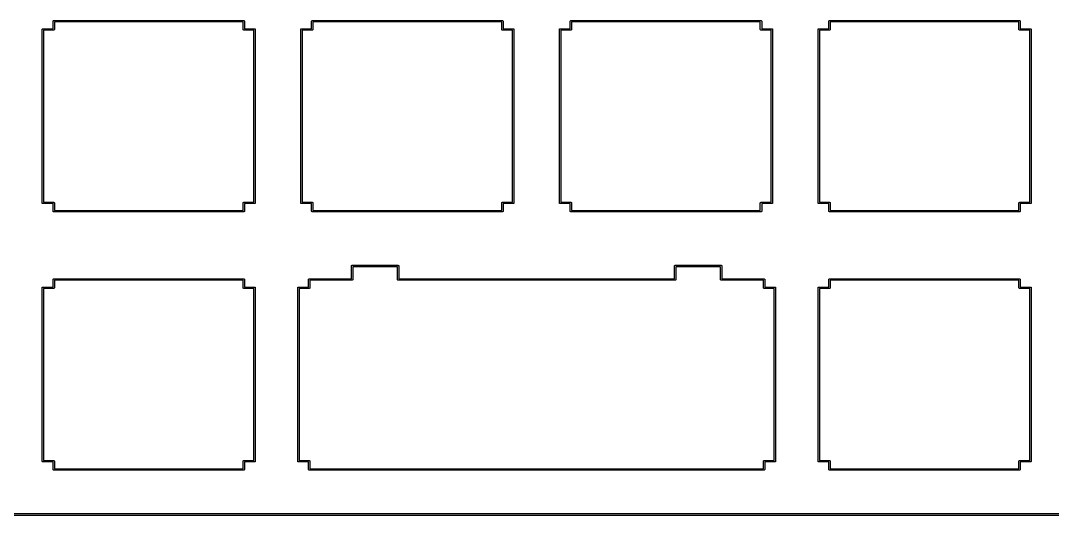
# Model space of a CAD drawing. Extents: x 1.1 to 12.4, y -4.9 to -1.1.
# Drawn here: x 4.129 to 7.121, y -4.909 to -3.472 of the extents above; entities that cross this region are included whole.
import ezdxf

# ---------------------------------------------------------------- set-up
doc = ezdxf.new("R2010")
doc.units = 0
doc.header["$MEASUREMENT"] = 0
doc.layers.add('BLACK', color=7, linetype='CONTINUOUS')

msp = doc.modelspace()

# ---------------------------------------------------------------- linework, layer by layer
at = {"layer": 'BLACK', "linetype": 'CONTINUOUS'}
for p, q in [((4.19094, -3.49803), (4.19097, -3.49765)), ((4.19094, -3.49813), (4.19094, -3.49803)), ((4.19094, -4.00187), (4.19094, -3.49813)), ((4.19097, -3.49765), (4.19109, -3.49727)), ((4.19109, -3.49727), (4.19127, -3.49693)), ((4.19127, -3.49693), (4.19151, -3.49663)), ((4.19151, -3.49663), (4.19181, -3.49639)), ((4.19181, -3.49639), (4.19216, -3.4962)), ((4.19216, -3.4962), (4.19253, -3.49609)), ((4.19253, -3.49609), (4.19282, -3.49606)), ((4.19282, -3.49606), (4.19291, -3.49605)), ((4.19291, -3.49605), (4.19301, -3.49606)), ((4.19301, -3.49606), (4.22244, -3.49606)), ((4.22431, -3.5), (4.19488, -3.5)), ((4.19488, -3.5), (4.19488, -4)), ((4.22243, -3.47441), (4.22247, -3.47402)), ((4.22244, -3.47451), (4.22243, -3.47441)), ((4.22244, -3.49606), (4.22244, -3.47451)), ((4.22247, -3.47402), (4.22258, -3.47365)), ((4.22258, -3.47365), (4.22276, -3.47331)), ((4.22276, -3.47331), (4.22301, -3.47301)), ((4.22301, -3.47301), (4.22331, -3.47276)), ((4.22331, -3.47276), (4.22365, -3.47258)), ((4.22365, -3.47258), (4.22402, -3.47247)), ((4.22402, -3.47247), (4.22431, -3.47244)), ((4.22431, -3.47244), (4.22441, -3.47243)), ((4.22441, -3.50001), (4.22431, -3.5)), ((4.22441, -3.47243), (4.22451, -3.47244)), ((4.2248, -3.49997), (4.22441, -3.50001)), ((4.22451, -3.47244), (4.77549, -3.47244)), ((4.22517, -3.49986), (4.2248, -3.49997)), ((4.22551, -3.49968), (4.22517, -3.49986)), ((4.22581, -3.49943), (4.22551, -3.49968)), ((4.22605, -3.49913), (4.22581, -3.49943)), ((4.22624, -3.49879), (4.22605, -3.49913)), ((4.22635, -3.49842), (4.22624, -3.49879)), ((4.22638, -3.49813), (4.22635, -3.49842)), ((4.22638, -3.47638), (4.22638, -3.49794)), ((4.77362, -3.47638), (4.22638, -3.47638)), ((4.22638, -3.49794), (4.22639, -3.49803)), ((4.22639, -3.49803), (4.22638, -3.49813)), ((4.22638, -3.49813), (4.22638, -3.49813)), ((4.77361, -3.49803), (4.77362, -3.49794)), ((4.77365, -3.49842), (4.77361, -3.49803)), ((4.77362, -3.49794), (4.77362, -3.47638)), ((4.77376, -3.49879), (4.77365, -3.49842)), ((4.77395, -3.49913), (4.77376, -3.49879)), ((4.77419, -3.49943), (4.77395, -3.49913)), ((4.77449, -3.49968), (4.77419, -3.49943)), ((4.77483, -3.49986), (4.77449, -3.49968)), ((4.7752, -3.49997), (4.77483, -3.49986)), ((4.77559, -3.50001), (4.7752, -3.49997)), ((4.77549, -3.47244), (4.77559, -3.47243)), ((4.77559, -3.47243), (4.77569, -3.47244)), ((4.77569, -3.5), (4.77559, -3.50001)), ((4.77569, -3.47244), (4.77598, -3.47247)), ((4.80512, -3.5), (4.77569, -3.5)), ((4.77598, -3.47247), (4.77635, -3.47258)), ((4.77635, -3.47258), (4.77669, -3.47276)), ((4.77669, -3.47276), (4.77699, -3.47301)), ((4.77699, -3.47301), (4.77724, -3.47331)), ((4.77724, -3.47331), (4.77742, -3.47365)), ((4.77742, -3.47365), (4.77753, -3.47402)), ((4.77753, -3.47402), (4.77757, -3.47441)), ((4.77757, -3.47441), (4.77756, -3.47451)), ((4.77756, -3.47451), (4.77756, -3.49606)), ((4.77756, -3.49606), (4.80699, -3.49606)), ((4.80512, -4), (4.80512, -3.5)), ((4.80699, -3.49606), (4.80709, -3.49605)), ((4.80709, -3.49605), (4.80718, -3.49606)), ((4.80718, -3.49606), (4.80747, -3.49609)), ((4.80747, -3.49609), (4.80784, -3.4962)), ((4.80784, -3.4962), (4.80819, -3.49639)), ((4.80819, -3.49639), (4.80849, -3.49663)), ((4.80849, -3.49663), (4.80873, -3.49693)), ((4.80873, -3.49693), (4.80891, -3.49727)), ((4.80891, -3.49727), (4.80903, -3.49765)), ((4.80903, -3.49765), (4.80906, -3.49803)), ((4.80906, -3.49803), (4.80906, -3.49813)), ((4.80906, -3.49813), (4.80906, -4.00187)), ((4.94094, -3.49803), (4.94097, -3.49765)), ((4.94094, -3.49813), (4.94094, -3.49803)), ((4.94094, -4.00187), (4.94094, -3.49813)), ((4.94097, -3.49765), (4.94109, -3.49727)), ((4.94109, -3.49727), (4.94127, -3.49693)), ((4.94127, -3.49693), (4.94151, -3.49663)), ((4.94151, -3.49663), (4.94181, -3.49639)), ((4.94181, -3.49639), (4.94216, -3.4962)), ((4.94216, -3.4962), (4.94253, -3.49609)), ((4.94253, -3.49609), (4.94282, -3.49606)), ((4.94282, -3.49606), (4.94291, -3.49605)), ((4.94291, -3.49605), (4.94301, -3.49606)), ((4.94301, -3.49606), (4.97244, -3.49606)), ((4.97431, -3.5), (4.94488, -3.5)), ((4.94488, -3.5), (4.94488, -4)), ((4.97243, -3.47441), (4.97247, -3.47402)), ((4.97244, -3.47451), (4.97243, -3.47441)), ((4.97244, -3.49606), (4.97244, -3.47451)), ((4.97247, -3.47402), (4.97258, -3.47365)), ((4.97258, -3.47365), (4.97276, -3.47331)), ((4.97276, -3.47331), (4.97301, -3.47301)), ((4.97301, -3.47301), (4.97331, -3.47276)), ((4.97331, -3.47276), (4.97365, -3.47258)), ((4.97365, -3.47258), (4.97402, -3.47247)), ((4.97402, -3.47247), (4.97431, -3.47244)), ((4.97431, -3.47244), (4.97441, -3.47243)), ((4.97441, -3.50001), (4.97431, -3.5)), ((4.97441, -3.47243), (4.97451, -3.47244)), ((4.9748, -3.49997), (4.97441, -3.50001)), ((4.97451, -3.47244), (5.52549, -3.47244)), ((4.97517, -3.49986), (4.9748, -3.49997)), ((4.97551, -3.49968), (4.97517, -3.49986)), ((4.97581, -3.49943), (4.97551, -3.49968)), ((4.97605, -3.49913), (4.97581, -3.49943)), ((4.97624, -3.49879), (4.97605, -3.49913)), ((4.97635, -3.49842), (4.97624, -3.49879)), ((4.97638, -3.49813), (4.97635, -3.49842)), ((4.97638, -3.47638), (4.97638, -3.49794)), ((5.52362, -3.47638), (4.97638, -3.47638)), ((4.97638, -3.49794), (4.97639, -3.49803)), ((4.97639, -3.49803), (4.97638, -3.49813)), ((4.97638, -3.49813), (4.97638, -3.49813)), ((5.52361, -3.49803), (5.52362, -3.49794)), ((5.52365, -3.49842), (5.52361, -3.49803)), ((5.52362, -3.49794), (5.52362, -3.47638)), ((5.52376, -3.49879), (5.52365, -3.49842)), ((5.52395, -3.49913), (5.52376, -3.49879)), ((5.52419, -3.49943), (5.52395, -3.49913)), ((5.52449, -3.49968), (5.52419, -3.49943)), ((5.52483, -3.49986), (5.52449, -3.49968)), ((5.5252, -3.49997), (5.52483, -3.49986)), ((5.52559, -3.50001), (5.5252, -3.49997)), ((5.52549, -3.47244), (5.52559, -3.47243)), ((5.52559, -3.47243), (5.52569, -3.47244)), ((5.52569, -3.5), (5.52559, -3.50001)), ((5.52569, -3.47244), (5.52598, -3.47247)), ((5.55512, -3.5), (5.52569, -3.5)), ((5.52598, -3.47247), (5.52635, -3.47258)), ((5.52635, -3.47258), (5.52669, -3.47276)), ((5.52669, -3.47276), (5.52699, -3.47301)), ((5.52699, -3.47301), (5.52724, -3.47331)), ((5.52724, -3.47331), (5.52742, -3.47365)), ((5.52742, -3.47365), (5.52753, -3.47402)), ((5.52753, -3.47402), (5.52757, -3.47441)), ((5.52757, -3.47441), (5.52756, -3.47451)), ((5.52756, -3.47451), (5.52756, -3.49606)), ((5.52756, -3.49606), (5.55699, -3.49606)), ((5.55512, -4), (5.55512, -3.5)), ((5.55699, -3.49606), (5.55709, -3.49605)), ((5.55709, -3.49605), (5.55718, -3.49606)), ((5.55718, -3.49606), (5.55747, -3.49609)), ((5.55747, -3.49609), (5.55784, -3.4962)), ((5.55784, -3.4962), (5.55819, -3.49639)), ((5.55819, -3.49639), (5.55849, -3.49663)), ((5.55849, -3.49663), (5.55873, -3.49693)), ((5.55873, -3.49693), (5.55891, -3.49727)), ((5.55891, -3.49727), (5.55903, -3.49765)), ((5.55903, -3.49765), (5.55906, -3.49803)), ((5.55906, -3.49803), (5.55906, -3.49813)), ((5.55906, -3.49813), (5.55906, -4.00187)), ((5.69094, -3.49803), (5.69097, -3.49765)), ((5.69094, -3.49813), (5.69094, -3.49803)), ((5.69094, -4.00187), (5.69094, -3.49813)), ((5.69097, -3.49765), (5.69109, -3.49727)), ((5.69109, -3.49727), (5.69127, -3.49693)), ((5.69127, -3.49693), (5.69151, -3.49663)), ((5.69151, -3.49663), (5.69181, -3.49639)), ((5.69181, -3.49639), (5.69216, -3.4962)), ((5.69216, -3.4962), (5.69253, -3.49609)), ((5.69253, -3.49609), (5.69282, -3.49606)), ((5.69282, -3.49606), (5.69291, -3.49605)), ((5.69291, -3.49605), (5.69301, -3.49606)), ((5.69301, -3.49606), (5.72244, -3.49606)), ((5.72431, -3.5), (5.69488, -3.5)), ((5.69488, -3.5), (5.69488, -4)), ((5.72243, -3.47441), (5.72247, -3.47402)), ((5.72244, -3.47451), (5.72243, -3.47441)), ((5.72244, -3.49606), (5.72244, -3.47451)), ((5.72247, -3.47402), (5.72258, -3.47365)), ((5.72258, -3.47365), (5.72276, -3.47331)), ((5.72276, -3.47331), (5.72301, -3.47301)), ((5.72301, -3.47301), (5.72331, -3.47276)), ((5.72331, -3.47276), (5.72365, -3.47258)), ((5.72365, -3.47258), (5.72402, -3.47247)), ((5.72402, -3.47247), (5.72431, -3.47244)), ((5.72431, -3.47244), (5.72441, -3.47243)), ((5.72441, -3.50001), (5.72431, -3.5)), ((5.72441, -3.47243), (5.72451, -3.47244)), ((5.7248, -3.49997), (5.72441, -3.50001)), ((5.72451, -3.47244), (6.27549, -3.47244)), ((5.72517, -3.49986), (5.7248, -3.49997)), ((5.72551, -3.49968), (5.72517, -3.49986)), ((5.72581, -3.49943), (5.72551, -3.49968)), ((5.72605, -3.49913), (5.72581, -3.49943)), ((5.72624, -3.49879), (5.72605, -3.49913)), ((5.72635, -3.49842), (5.72624, -3.49879)), ((5.72638, -3.49813), (5.72635, -3.49842)), ((5.72638, -3.47638), (5.72638, -3.49794)), ((6.27362, -3.47638), (5.72638, -3.47638)), ((5.72638, -3.49794), (5.72639, -3.49803)), ((5.72639, -3.49803), (5.72638, -3.49813)), ((5.72638, -3.49813), (5.72638, -3.49813)), ((6.27361, -3.49803), (6.27362, -3.49794)), ((6.27365, -3.49842), (6.27361, -3.49803)), ((6.27362, -3.49794), (6.27362, -3.47638)), ((6.27376, -3.49879), (6.27365, -3.49842)), ((6.27395, -3.49913), (6.27376, -3.49879)), ((6.27419, -3.49943), (6.27395, -3.49913)), ((6.27449, -3.49968), (6.27419, -3.49943)), ((6.27483, -3.49986), (6.27449, -3.49968)), ((6.2752, -3.49997), (6.27483, -3.49986)), ((6.27559, -3.50001), (6.2752, -3.49997)), ((6.27549, -3.47244), (6.27559, -3.47243)), ((6.27559, -3.47243), (6.27569, -3.47244)), ((6.27569, -3.5), (6.27559, -3.50001)), ((6.27569, -3.47244), (6.27598, -3.47247)), ((6.30512, -3.5), (6.27569, -3.5)), ((6.27598, -3.47247), (6.27635, -3.47258)), ((6.27635, -3.47258), (6.27669, -3.47276)), ((6.27669, -3.47276), (6.27699, -3.47301)), ((6.27699, -3.47301), (6.27724, -3.47331)), ((6.27724, -3.47331), (6.27742, -3.47365)), ((6.27742, -3.47365), (6.27753, -3.47402)), ((6.27753, -3.47402), (6.27757, -3.47441)), ((6.27757, -3.47441), (6.27756, -3.47451)), ((6.27756, -3.47451), (6.27756, -3.49606)), ((6.27756, -3.49606), (6.30699, -3.49606)), ((6.30512, -4), (6.30512, -3.5)), ((6.30699, -3.49606), (6.30709, -3.49605)), ((6.30709, -3.49605), (6.30718, -3.49606)), ((6.30718, -3.49606), (6.30747, -3.49609)), ((6.30747, -3.49609), (6.30784, -3.4962)), ((6.30784, -3.4962), (6.30819, -3.49639)), ((6.30819, -3.49639), (6.30849, -3.49663)), ((6.30849, -3.49663), (6.30873, -3.49693)), ((6.30873, -3.49693), (6.30891, -3.49727)), ((6.30891, -3.49727), (6.30903, -3.49765)), ((6.30903, -3.49765), (6.30906, -3.49803)), ((6.30906, -3.49803), (6.30906, -3.49813)), ((6.30906, -3.49813), (6.30906, -4.00187)), ((6.44094, -3.49803), (6.44097, -3.49765)), ((6.44094, -3.49813), (6.44094, -3.49803)), ((6.44094, -4.00187), (6.44094, -3.49813)), ((6.44097, -3.49765), (6.44109, -3.49727)), ((6.44109, -3.49727), (6.44127, -3.49693)), ((6.44127, -3.49693), (6.44151, -3.49663)), ((6.44151, -3.49663), (6.44181, -3.49639)), ((6.44181, -3.49639), (6.44216, -3.4962)), ((6.44216, -3.4962), (6.44253, -3.49609)), ((6.44253, -3.49609), (6.44282, -3.49606)), ((6.44282, -3.49606), (6.44291, -3.49605)), ((6.44291, -3.49605), (6.44301, -3.49606)), ((6.44301, -3.49606), (6.47244, -3.49606)), ((6.47431, -3.5), (6.44488, -3.5)), ((6.44488, -3.5), (6.44488, -4)), ((6.47243, -3.47441), (6.47247, -3.47402)), ((6.47244, -3.47451), (6.47243, -3.47441)), ((6.47244, -3.49606), (6.47244, -3.47451)), ((6.47247, -3.47402), (6.47258, -3.47365)), ((6.47258, -3.47365), (6.47276, -3.47331)), ((6.47276, -3.47331), (6.47301, -3.47301)), ((6.47301, -3.47301), (6.47331, -3.47276)), ((6.47331, -3.47276), (6.47365, -3.47258)), ((6.47365, -3.47258), (6.47402, -3.47247)), ((6.47402, -3.47247), (6.47431, -3.47244)), ((6.47431, -3.47244), (6.47441, -3.47243)), ((6.47441, -3.50001), (6.47431, -3.5)), ((6.47441, -3.47243), (6.47451, -3.47244)), ((6.4748, -3.49997), (6.47441, -3.50001)), ((6.47451, -3.47244), (7.02549, -3.47244)), ((6.47517, -3.49986), (6.4748, -3.49997)), ((6.47551, -3.49968), (6.47517, -3.49986)), ((6.47581, -3.49943), (6.47551, -3.49968)), ((6.47605, -3.49913), (6.47581, -3.49943)), ((6.47624, -3.49879), (6.47605, -3.49913)), ((6.47635, -3.49842), (6.47624, -3.49879)), ((6.47638, -3.49813), (6.47635, -3.49842)), ((6.47638, -3.47638), (6.47638, -3.49794)), ((7.02362, -3.47638), (6.47638, -3.47638)), ((6.47638, -3.49794), (6.47639, -3.49803)), ((6.47639, -3.49803), (6.47638, -3.49813)), ((6.47638, -3.49813), (6.47638, -3.49813)), ((7.02361, -3.49803), (7.02362, -3.49794)), ((7.02365, -3.49842), (7.02361, -3.49803)), ((7.02362, -3.49794), (7.02362, -3.47638)), ((7.02376, -3.49879), (7.02365, -3.49842)), ((7.02395, -3.49913), (7.02376, -3.49879)), ((7.02419, -3.49943), (7.02395, -3.49913)), ((7.02449, -3.49968), (7.02419, -3.49943)), ((7.02483, -3.49986), (7.02449, -3.49968)), ((7.0252, -3.49997), (7.02483, -3.49986)), ((7.02559, -3.50001), (7.0252, -3.49997)), ((7.02549, -3.47244), (7.02559, -3.47243)), ((7.02559, -3.47243), (7.02569, -3.47244)), ((7.02569, -3.5), (7.02559, -3.50001)), ((7.02569, -3.47244), (7.02598, -3.47247)), ((7.05512, -3.5), (7.02569, -3.5)), ((7.02598, -3.47247), (7.02635, -3.47258)), ((7.02635, -3.47258), (7.02669, -3.47276)), ((7.02669, -3.47276), (7.02699, -3.47301)), ((7.02699, -3.47301), (7.02724, -3.47331)), ((7.02724, -3.47331), (7.02742, -3.47365)), ((7.02742, -3.47365), (7.02753, -3.47402)), ((7.02753, -3.47402), (7.02757, -3.47441)), ((7.02757, -3.47441), (7.02756, -3.47451)), ((7.02756, -3.47451), (7.02756, -3.49606)), ((7.02756, -3.49606), (7.05699, -3.49606)), ((7.05512, -4), (7.05512, -3.5)), ((7.05699, -3.49606), (7.05709, -3.49605)), ((7.05709, -3.49605), (7.05718, -3.49606)), ((7.05718, -3.49606), (7.05747, -3.49609)), ((7.05747, -3.49609), (7.05784, -3.4962)), ((7.05784, -3.4962), (7.05819, -3.49639)), ((7.05819, -3.49639), (7.05849, -3.49663)), ((7.05849, -3.49663), (7.05873, -3.49693)), ((7.05873, -3.49693), (7.05891, -3.49727)), ((7.05891, -3.49727), (7.05903, -3.49765)), ((7.05903, -3.49765), (7.05906, -3.49803)), ((7.05906, -3.49803), (7.05906, -3.49813)), ((7.05906, -3.49813), (7.05906, -4.00187)), ((4.19094, -4.00197), (4.19094, -4.00187)), ((4.19097, -4.00235), (4.19094, -4.00197)), ((4.19109, -4.00273), (4.19097, -4.00235)), ((4.19127, -4.00307), (4.19109, -4.00273)), ((4.19151, -4.00337), (4.19127, -4.00307)), ((4.19181, -4.00361), (4.19151, -4.00337)), ((4.19216, -4.0038), (4.19181, -4.00361)), ((4.19253, -4.00391), (4.19216, -4.0038)), ((4.19282, -4.00394), (4.19253, -4.00391)), ((4.19291, -4.00395), (4.19282, -4.00394)), ((4.19301, -4.00394), (4.19291, -4.00395)), ((4.22244, -4.00394), (4.19301, -4.00394)), ((4.19488, -4), (4.22431, -4)), ((4.22244, -4.02549), (4.22244, -4.00394)), ((4.22431, -4), (4.22441, -3.99999)), ((4.22441, -3.99999), (4.22451, -4)), ((4.22451, -4), (4.2248, -4.00003)), ((4.2248, -4.00003), (4.22517, -4.00014)), ((4.22517, -4.00014), (4.22551, -4.00032)), ((4.22551, -4.00032), (4.22581, -4.00057)), ((4.22581, -4.00057), (4.22605, -4.00087)), ((4.22605, -4.00087), (4.22624, -4.00121)), ((4.22624, -4.00121), (4.22635, -4.00158)), ((4.22635, -4.00158), (4.22639, -4.00197)), ((4.22639, -4.00197), (4.22638, -4.00206)), ((4.22638, -4.00206), (4.22638, -4.02362)), ((4.77361, -4.00197), (4.77365, -4.00158)), ((4.77362, -4.00207), (4.77361, -4.00197)), ((4.77362, -4.02362), (4.77362, -4.00207)), ((4.77365, -4.00158), (4.77376, -4.00121)), ((4.77376, -4.00121), (4.77395, -4.00087)), ((4.77395, -4.00087), (4.77419, -4.00057)), ((4.77419, -4.00057), (4.77449, -4.00032)), ((4.77449, -4.00032), (4.77483, -4.00014)), ((4.77483, -4.00014), (4.7752, -4.00003)), ((4.7752, -4.00003), (4.77549, -4)), ((4.77549, -4), (4.77559, -3.99999)), ((4.77559, -3.99999), (4.77569, -4)), ((4.77569, -4), (4.80512, -4)), ((4.80699, -4.00394), (4.77756, -4.00394)), ((4.77756, -4.00394), (4.77756, -4.02549)), ((4.80709, -4.00395), (4.80699, -4.00394)), ((4.80718, -4.00394), (4.80709, -4.00395)), ((4.80747, -4.00391), (4.80718, -4.00394)), ((4.80784, -4.0038), (4.80747, -4.00391)), ((4.80819, -4.00361), (4.80784, -4.0038)), ((4.80849, -4.00337), (4.80819, -4.00361)), ((4.80873, -4.00307), (4.80849, -4.00337)), ((4.80891, -4.00273), (4.80873, -4.00307)), ((4.80903, -4.00235), (4.80891, -4.00273)), ((4.80906, -4.00197), (4.80903, -4.00235)), ((4.80906, -4.00187), (4.80906, -4.00197)), ((4.94094, -4.00197), (4.94094, -4.00187)), ((4.94097, -4.00235), (4.94094, -4.00197)), ((4.94109, -4.00273), (4.94097, -4.00235)), ((4.94127, -4.00307), (4.94109, -4.00273)), ((4.94151, -4.00337), (4.94127, -4.00307)), ((4.94181, -4.00361), (4.94151, -4.00337)), ((4.94216, -4.0038), (4.94181, -4.00361)), ((4.94253, -4.00391), (4.94216, -4.0038)), ((4.94282, -4.00394), (4.94253, -4.00391)), ((4.94291, -4.00395), (4.94282, -4.00394)), ((4.94301, -4.00394), (4.94291, -4.00395)), ((4.97244, -4.00394), (4.94301, -4.00394)), ((4.94488, -4), (4.97431, -4)), ((4.97244, -4.02549), (4.97244, -4.00394)), ((4.97431, -4), (4.97441, -3.99999)), ((4.97441, -3.99999), (4.97451, -4)), ((4.97451, -4), (4.9748, -4.00003)), ((4.9748, -4.00003), (4.97517, -4.00014)), ((4.97517, -4.00014), (4.97551, -4.00032)), ((4.97551, -4.00032), (4.97581, -4.00057)), ((4.97581, -4.00057), (4.97605, -4.00087)), ((4.97605, -4.00087), (4.97624, -4.00121)), ((4.97624, -4.00121), (4.97635, -4.00158)), ((4.97635, -4.00158), (4.97639, -4.00197)), ((4.97639, -4.00197), (4.97638, -4.00206)), ((4.97638, -4.00206), (4.97638, -4.02362)), ((5.52361, -4.00197), (5.52365, -4.00158)), ((5.52362, -4.00207), (5.52361, -4.00197)), ((5.52362, -4.02362), (5.52362, -4.00207)), ((5.52365, -4.00158), (5.52376, -4.00121)), ((5.52376, -4.00121), (5.52395, -4.00087)), ((5.52395, -4.00087), (5.52419, -4.00057)), ((5.52419, -4.00057), (5.52449, -4.00032)), ((5.52449, -4.00032), (5.52483, -4.00014)), ((5.52483, -4.00014), (5.5252, -4.00003)), ((5.5252, -4.00003), (5.52549, -4)), ((5.52549, -4), (5.52559, -3.99999)), ((5.52559, -3.99999), (5.52569, -4)), ((5.52569, -4), (5.55512, -4)), ((5.55699, -4.00394), (5.52756, -4.00394)), ((5.52756, -4.00394), (5.52756, -4.02549)), ((5.55709, -4.00395), (5.55699, -4.00394)), ((5.55718, -4.00394), (5.55709, -4.00395)), ((5.55747, -4.00391), (5.55718, -4.00394)), ((5.55784, -4.0038), (5.55747, -4.00391)), ((5.55819, -4.00361), (5.55784, -4.0038)), ((5.55849, -4.00337), (5.55819, -4.00361)), ((5.55873, -4.00307), (5.55849, -4.00337)), ((5.55891, -4.00273), (5.55873, -4.00307)), ((5.55903, -4.00235), (5.55891, -4.00273)), ((5.55906, -4.00197), (5.55903, -4.00235)), ((5.55906, -4.00187), (5.55906, -4.00197)), ((5.69094, -4.00197), (5.69094, -4.00187)), ((5.69097, -4.00235), (5.69094, -4.00197)), ((5.69109, -4.00273), (5.69097, -4.00235)), ((5.69127, -4.00307), (5.69109, -4.00273)), ((5.69151, -4.00337), (5.69127, -4.00307)), ((5.69181, -4.00361), (5.69151, -4.00337)), ((5.69216, -4.0038), (5.69181, -4.00361)), ((5.69253, -4.00391), (5.69216, -4.0038)), ((5.69282, -4.00394), (5.69253, -4.00391)), ((5.69291, -4.00395), (5.69282, -4.00394)), ((5.69301, -4.00394), (5.69291, -4.00395)), ((5.72244, -4.00394), (5.69301, -4.00394)), ((5.69488, -4), (5.72431, -4)), ((5.72244, -4.02549), (5.72244, -4.00394)), ((5.72431, -4), (5.72441, -3.99999)), ((5.72441, -3.99999), (5.72451, -4)), ((5.72451, -4), (5.7248, -4.00003)), ((5.7248, -4.00003), (5.72517, -4.00014)), ((5.72517, -4.00014), (5.72551, -4.00032)), ((5.72551, -4.00032), (5.72581, -4.00057)), ((5.72581, -4.00057), (5.72605, -4.00087)), ((5.72605, -4.00087), (5.72624, -4.00121)), ((5.72624, -4.00121), (5.72635, -4.00158)), ((5.72635, -4.00158), (5.72639, -4.00197)), ((5.72639, -4.00197), (5.72638, -4.00206)), ((5.72638, -4.00206), (5.72638, -4.02362)), ((6.27361, -4.00197), (6.27365, -4.00158)), ((6.27362, -4.00207), (6.27361, -4.00197)), ((6.27362, -4.02362), (6.27362, -4.00207)), ((6.27365, -4.00158), (6.27376, -4.00121)), ((6.27376, -4.00121), (6.27395, -4.00087)), ((6.27395, -4.00087), (6.27419, -4.00057)), ((6.27419, -4.00057), (6.27449, -4.00032)), ((6.27449, -4.00032), (6.27483, -4.00014)), ((6.27483, -4.00014), (6.2752, -4.00003)), ((6.2752, -4.00003), (6.27549, -4)), ((6.27549, -4), (6.27559, -3.99999)), ((6.27559, -3.99999), (6.27569, -4)), ((6.27569, -4), (6.30512, -4)), ((6.30699, -4.00394), (6.27756, -4.00394)), ((6.27756, -4.00394), (6.27756, -4.02549)), ((6.30709, -4.00395), (6.30699, -4.00394)), ((6.30718, -4.00394), (6.30709, -4.00395)), ((6.30747, -4.00391), (6.30718, -4.00394)), ((6.30784, -4.0038), (6.30747, -4.00391)), ((6.30819, -4.00361), (6.30784, -4.0038)), ((6.30849, -4.00337), (6.30819, -4.00361)), ((6.30873, -4.00307), (6.30849, -4.00337)), ((6.30891, -4.00273), (6.30873, -4.00307)), ((6.30903, -4.00235), (6.30891, -4.00273)), ((6.30906, -4.00197), (6.30903, -4.00235)), ((6.30906, -4.00187), (6.30906, -4.00197)), ((6.44094, -4.00197), (6.44094, -4.00187)), ((6.44097, -4.00235), (6.44094, -4.00197)), ((6.44109, -4.00273), (6.44097, -4.00235)), ((6.44127, -4.00307), (6.44109, -4.00273)), ((6.44151, -4.00337), (6.44127, -4.00307)), ((6.44181, -4.00361), (6.44151, -4.00337)), ((6.44216, -4.0038), (6.44181, -4.00361)), ((6.44253, -4.00391), (6.44216, -4.0038)), ((6.44282, -4.00394), (6.44253, -4.00391)), ((6.44291, -4.00395), (6.44282, -4.00394)), ((6.44301, -4.00394), (6.44291, -4.00395)), ((6.47244, -4.00394), (6.44301, -4.00394)), ((6.44488, -4), (6.47431, -4)), ((6.47244, -4.02549), (6.47244, -4.00394)), ((6.47431, -4), (6.47441, -3.99999)), ((6.47441, -3.99999), (6.47451, -4)), ((6.47451, -4), (6.4748, -4.00003)), ((6.4748, -4.00003), (6.47517, -4.00014)), ((6.47517, -4.00014), (6.47551, -4.00032)), ((6.47551, -4.00032), (6.47581, -4.00057)), ((6.47581, -4.00057), (6.47605, -4.00087)), ((6.47605, -4.00087), (6.47624, -4.00121)), ((6.47624, -4.00121), (6.47635, -4.00158)), ((6.47635, -4.00158), (6.47639, -4.00197)), ((6.47639, -4.00197), (6.47638, -4.00206)), ((6.47638, -4.00206), (6.47638, -4.02362)), ((7.02361, -4.00197), (7.02365, -4.00158)), ((7.02362, -4.00207), (7.02361, -4.00197)), ((7.02362, -4.02362), (7.02362, -4.00207)), ((7.02365, -4.00158), (7.02376, -4.00121)), ((7.02376, -4.00121), (7.02395, -4.00087)), ((7.02395, -4.00087), (7.02419, -4.00057)), ((7.02419, -4.00057), (7.02449, -4.00032)), ((7.02449, -4.00032), (7.02483, -4.00014)), ((7.02483, -4.00014), (7.0252, -4.00003)), ((7.0252, -4.00003), (7.02549, -4)), ((7.02549, -4), (7.02559, -3.99999)), ((7.02559, -3.99999), (7.02569, -4)), ((7.02569, -4), (7.05512, -4)), ((7.05699, -4.00394), (7.02756, -4.00394)), ((7.02756, -4.00394), (7.02756, -4.02549)), ((7.05709, -4.00395), (7.05699, -4.00394)), ((7.05718, -4.00394), (7.05709, -4.00395)), ((7.05747, -4.00391), (7.05718, -4.00394)), ((7.05784, -4.0038), (7.05747, -4.00391)), ((7.05819, -4.00361), (7.05784, -4.0038)), ((7.05849, -4.00337), (7.05819, -4.00361)), ((7.05873, -4.00307), (7.05849, -4.00337)), ((7.05891, -4.00273), (7.05873, -4.00307)), ((7.05903, -4.00235), (7.05891, -4.00273)), ((7.05906, -4.00197), (7.05903, -4.00235)), ((7.05906, -4.00187), (7.05906, -4.00197)), ((4.22243, -4.02559), (4.22244, -4.02549)), ((4.22247, -4.02598), (4.22243, -4.02559)), ((4.22258, -4.02635), (4.22247, -4.02598)), ((4.22276, -4.02669), (4.22258, -4.02635)), ((4.22301, -4.02699), (4.22276, -4.02669)), ((4.22331, -4.02724), (4.22301, -4.02699)), ((4.22365, -4.02742), (4.22331, -4.02724)), ((4.22402, -4.02753), (4.22365, -4.02742)), ((4.22431, -4.02756), (4.22402, -4.02753)), ((4.22441, -4.02757), (4.22431, -4.02756)), ((4.22451, -4.02756), (4.22441, -4.02757)), ((4.77549, -4.02756), (4.22451, -4.02756)), ((4.22638, -4.02362), (4.77362, -4.02362)), ((4.77559, -4.02757), (4.77549, -4.02756)), ((4.77569, -4.02756), (4.77559, -4.02757)), ((4.77598, -4.02753), (4.77569, -4.02756)), ((4.77635, -4.02742), (4.77598, -4.02753)), ((4.77669, -4.02724), (4.77635, -4.02742)), ((4.77699, -4.02699), (4.77669, -4.02724)), ((4.77724, -4.02669), (4.77699, -4.02699)), ((4.77742, -4.02635), (4.77724, -4.02669)), ((4.77753, -4.02598), (4.77742, -4.02635)), ((4.77757, -4.02559), (4.77753, -4.02598)), ((4.77756, -4.02549), (4.77757, -4.02559)), ((4.97243, -4.02559), (4.97244, -4.02549)), ((4.97247, -4.02598), (4.97243, -4.02559)), ((4.97258, -4.02635), (4.97247, -4.02598)), ((4.97276, -4.02669), (4.97258, -4.02635)), ((4.97301, -4.02699), (4.97276, -4.02669)), ((4.97331, -4.02724), (4.97301, -4.02699)), ((4.97365, -4.02742), (4.97331, -4.02724)), ((4.97402, -4.02753), (4.97365, -4.02742)), ((4.97431, -4.02756), (4.97402, -4.02753)), ((4.97441, -4.02757), (4.97431, -4.02756)), ((4.97451, -4.02756), (4.97441, -4.02757)), ((5.52549, -4.02756), (4.97451, -4.02756)), ((4.97638, -4.02362), (5.52362, -4.02362)), ((5.52559, -4.02757), (5.52549, -4.02756)), ((5.52569, -4.02756), (5.52559, -4.02757)), ((5.52598, -4.02753), (5.52569, -4.02756)), ((5.52635, -4.02742), (5.52598, -4.02753)), ((5.52669, -4.02724), (5.52635, -4.02742)), ((5.52699, -4.02699), (5.52669, -4.02724)), ((5.52724, -4.02669), (5.52699, -4.02699)), ((5.52742, -4.02635), (5.52724, -4.02669)), ((5.52753, -4.02598), (5.52742, -4.02635)), ((5.52757, -4.02559), (5.52753, -4.02598)), ((5.52756, -4.02549), (5.52757, -4.02559)), ((5.72243, -4.02559), (5.72244, -4.02549)), ((5.72247, -4.02598), (5.72243, -4.02559)), ((5.72258, -4.02635), (5.72247, -4.02598)), ((5.72276, -4.02669), (5.72258, -4.02635)), ((5.72301, -4.02699), (5.72276, -4.02669)), ((5.72331, -4.02724), (5.72301, -4.02699)), ((5.72365, -4.02742), (5.72331, -4.02724)), ((5.72402, -4.02753), (5.72365, -4.02742)), ((5.72431, -4.02756), (5.72402, -4.02753)), ((5.72441, -4.02757), (5.72431, -4.02756)), ((5.72451, -4.02756), (5.72441, -4.02757)), ((6.27549, -4.02756), (5.72451, -4.02756)), ((5.72638, -4.02362), (6.27362, -4.02362)), ((6.27559, -4.02757), (6.27549, -4.02756)), ((6.27569, -4.02756), (6.27559, -4.02757)), ((6.27598, -4.02753), (6.27569, -4.02756)), ((6.27635, -4.02742), (6.27598, -4.02753)), ((6.27669, -4.02724), (6.27635, -4.02742)), ((6.27699, -4.02699), (6.27669, -4.02724)), ((6.27724, -4.02669), (6.27699, -4.02699)), ((6.27742, -4.02635), (6.27724, -4.02669)), ((6.27753, -4.02598), (6.27742, -4.02635)), ((6.27757, -4.02559), (6.27753, -4.02598)), ((6.27756, -4.02549), (6.27757, -4.02559)), ((6.47243, -4.02559), (6.47244, -4.02549)), ((6.47247, -4.02598), (6.47243, -4.02559)), ((6.47258, -4.02635), (6.47247, -4.02598)), ((6.47276, -4.02669), (6.47258, -4.02635)), ((6.47301, -4.02699), (6.47276, -4.02669)), ((6.47331, -4.02724), (6.47301, -4.02699)), ((6.47365, -4.02742), (6.47331, -4.02724)), ((6.47402, -4.02753), (6.47365, -4.02742)), ((6.47431, -4.02756), (6.47402, -4.02753)), ((6.47441, -4.02757), (6.47431, -4.02756)), ((6.47451, -4.02756), (6.47441, -4.02757)), ((7.02549, -4.02756), (6.47451, -4.02756)), ((6.47638, -4.02362), (7.02362, -4.02362)), ((7.02559, -4.02757), (7.02549, -4.02756)), ((7.02569, -4.02756), (7.02559, -4.02757)), ((7.02598, -4.02753), (7.02569, -4.02756)), ((7.02635, -4.02742), (7.02598, -4.02753)), ((7.02669, -4.02724), (7.02635, -4.02742)), ((7.02699, -4.02699), (7.02669, -4.02724)), ((7.02724, -4.02669), (7.02699, -4.02699)), ((7.02742, -4.02635), (7.02724, -4.02669)), ((7.02753, -4.02598), (7.02742, -4.02635)), ((7.02757, -4.02559), (7.02753, -4.02598)), ((7.02756, -4.02549), (7.02757, -4.02559)), ((5.08761, -4.18504), (5.08765, -4.18465)), ((5.08762, -4.18514), (5.08761, -4.18504)), ((5.08762, -4.22244), (5.08762, -4.18514)), ((5.08765, -4.18465), (5.08776, -4.18428)), ((5.08776, -4.18428), (5.08794, -4.18394)), ((5.08794, -4.18394), (5.08819, -4.18364)), ((5.08819, -4.18364), (5.08849, -4.18339)), ((5.08849, -4.18339), (5.08883, -4.18321)), ((5.08883, -4.18321), (5.0892, -4.1831)), ((5.0892, -4.1831), (5.08949, -4.18307)), ((5.08949, -4.18307), (5.08959, -4.18306)), ((5.08959, -4.18306), (5.08968, -4.18307)), ((5.08968, -4.18307), (5.22335, -4.18307)), ((5.22148, -4.18701), (5.09156, -4.18701)), ((5.09156, -4.18701), (5.09156, -4.22431)), ((5.22148, -4.22431), (5.22148, -4.18701)), ((5.22335, -4.18307), (5.22345, -4.18306)), ((5.22345, -4.18306), (5.22354, -4.18307)), ((5.22354, -4.18307), (5.22383, -4.1831)), ((5.22383, -4.1831), (5.2242, -4.18321)), ((5.2242, -4.18321), (5.22454, -4.18339)), ((5.22454, -4.18339), (5.22484, -4.18364)), ((5.22484, -4.18364), (5.22509, -4.18394)), ((5.22509, -4.18394), (5.22527, -4.18428)), ((5.22527, -4.18428), (5.22539, -4.18465)), ((5.22539, -4.18465), (5.22542, -4.18504)), ((5.22542, -4.18504), (5.22541, -4.18514)), ((5.22541, -4.18514), (5.22541, -4.22244)), ((6.02458, -4.18504), (6.02461, -4.18465)), ((6.02459, -4.18514), (6.02458, -4.18504)), ((6.02459, -4.22244), (6.02459, -4.18514)), ((6.02461, -4.18465), (6.02473, -4.18428)), ((6.02473, -4.18428), (6.02491, -4.18394)), ((6.02491, -4.18394), (6.02516, -4.18364)), ((6.02516, -4.18364), (6.02546, -4.18339)), ((6.02546, -4.18339), (6.0258, -4.18321)), ((6.0258, -4.18321), (6.02617, -4.1831)), ((6.02617, -4.1831), (6.02646, -4.18307)), ((6.02646, -4.18307), (6.02655, -4.18306)), ((6.02655, -4.18306), (6.02665, -4.18307)), ((6.02665, -4.18307), (6.16032, -4.18307)), ((6.02852, -4.18701), (6.02852, -4.22431)), ((6.15844, -4.18701), (6.02852, -4.18701)), ((6.15844, -4.22431), (6.15844, -4.18701)), ((6.16032, -4.18307), (6.16041, -4.18306)), ((6.16041, -4.18306), (6.16051, -4.18307)), ((6.16051, -4.18307), (6.1608, -4.1831)), ((6.1608, -4.1831), (6.16117, -4.18321)), ((6.16117, -4.18321), (6.16151, -4.18339)), ((6.16151, -4.18339), (6.16181, -4.18364)), ((6.16181, -4.18364), (6.16206, -4.18394)), ((6.16206, -4.18394), (6.16224, -4.18428)), ((6.16224, -4.18428), (6.16235, -4.18465)), ((6.16235, -4.18465), (6.16239, -4.18504)), ((6.16239, -4.18504), (6.16238, -4.18514)), ((6.16238, -4.18514), (6.16238, -4.22244)), ((4.19094, -4.24803), (4.19097, -4.24765)), ((4.19094, -4.24813), (4.19094, -4.24803)), ((4.19094, -4.75187), (4.19094, -4.24813)), ((4.19097, -4.24765), (4.19109, -4.24727)), ((4.19109, -4.24727), (4.19127, -4.24693)), ((4.19127, -4.24693), (4.19151, -4.24663)), ((4.19151, -4.24663), (4.19181, -4.24639)), ((4.19181, -4.24639), (4.19216, -4.2462)), ((4.19216, -4.2462), (4.19253, -4.24609)), ((4.19253, -4.24609), (4.19282, -4.24606)), ((4.19282, -4.24606), (4.19291, -4.24605)), ((4.19291, -4.24605), (4.19301, -4.24606)), ((4.19301, -4.24606), (4.22244, -4.24606)), ((4.22243, -4.22441), (4.22247, -4.22402)), ((4.22244, -4.22451), (4.22243, -4.22441)), ((4.22244, -4.24606), (4.22244, -4.22451)), ((4.22247, -4.22402), (4.22258, -4.22365)), ((4.22258, -4.22365), (4.22276, -4.22331)), ((4.22276, -4.22331), (4.22301, -4.22301)), ((4.22301, -4.22301), (4.22331, -4.22276)), ((4.22331, -4.22276), (4.22365, -4.22258)), ((4.22365, -4.22258), (4.22402, -4.22247)), ((4.22402, -4.22247), (4.22431, -4.22244)), ((4.22431, -4.22244), (4.22441, -4.22243)), ((4.22441, -4.22243), (4.22451, -4.22244)), ((4.22451, -4.22244), (4.77549, -4.22244)), ((4.22635, -4.24842), (4.22624, -4.24879)), ((4.22638, -4.24813), (4.22635, -4.24842)), ((4.22638, -4.22638), (4.22638, -4.24794)), ((4.77362, -4.22638), (4.22638, -4.22638)), ((4.22638, -4.24794), (4.22639, -4.24803)), ((4.22639, -4.24803), (4.22638, -4.24813)), ((4.22638, -4.24813), (4.22638, -4.24813)), ((4.77361, -4.24803), (4.77362, -4.24794)), ((4.77365, -4.24842), (4.77361, -4.24803)), ((4.77362, -4.24794), (4.77362, -4.22638)), ((4.77376, -4.24879), (4.77365, -4.24842)), ((4.77549, -4.22244), (4.77559, -4.22243)), ((4.77559, -4.22243), (4.77569, -4.22244)), ((4.77569, -4.22244), (4.77598, -4.22247)), ((4.77598, -4.22247), (4.77635, -4.22258)), ((4.77635, -4.22258), (4.77669, -4.22276)), ((4.77669, -4.22276), (4.77699, -4.22301)), ((4.77699, -4.22301), (4.77724, -4.22331)), ((4.77724, -4.22331), (4.77742, -4.22365)), ((4.77742, -4.22365), (4.77753, -4.22402)), ((4.77753, -4.22402), (4.77757, -4.22441)), ((4.77757, -4.22441), (4.77756, -4.22451)), ((4.77756, -4.22451), (4.77756, -4.24606)), ((4.77756, -4.24606), (4.80699, -4.24606)), ((4.80699, -4.24606), (4.80709, -4.24605)), ((4.80709, -4.24605), (4.80718, -4.24606)), ((4.80718, -4.24606), (4.80747, -4.24609)), ((4.80747, -4.24609), (4.80784, -4.2462)), ((4.80784, -4.2462), (4.80819, -4.24639)), ((4.80819, -4.24639), (4.80849, -4.24663)), ((4.80849, -4.24663), (4.80873, -4.24693)), ((4.80873, -4.24693), (4.80891, -4.24727)), ((4.80891, -4.24727), (4.80903, -4.24765)), ((4.80903, -4.24765), (4.80906, -4.24803)), ((4.80906, -4.24803), (4.80906, -4.24813)), ((4.80906, -4.24813), (4.80906, -4.75187)), ((4.93208, -4.24803), (4.93212, -4.24765)), ((4.93209, -4.24813), (4.93208, -4.24803)), ((4.93209, -4.75187), (4.93209, -4.24813)), ((4.93212, -4.24765), (4.93223, -4.24727)), ((4.93223, -4.24727), (4.93241, -4.24693)), ((4.93241, -4.24693), (4.93266, -4.24663)), ((4.93266, -4.24663), (4.93296, -4.24639)), ((4.93296, -4.24639), (4.9333, -4.2462)), ((4.9333, -4.2462), (4.93367, -4.24609)), ((4.93367, -4.24609), (4.93396, -4.24606)), ((4.93396, -4.24606), (4.93406, -4.24605)), ((4.93406, -4.24605), (4.93415, -4.24606)), ((4.93415, -4.24606), (4.96358, -4.24606)), ((4.96357, -4.22441), (4.96361, -4.22402)), ((4.96358, -4.22451), (4.96357, -4.22441)), ((4.96358, -4.24606), (4.96358, -4.22451)), ((4.96361, -4.22402), (4.96372, -4.22365)), ((4.96372, -4.22365), (4.96391, -4.22331)), ((4.96391, -4.22331), (4.96415, -4.22301)), ((4.96415, -4.22301), (4.96445, -4.22276)), ((4.96445, -4.22276), (4.96479, -4.22258)), ((4.96479, -4.22258), (4.96517, -4.22247)), ((4.96517, -4.22247), (4.96545, -4.22244)), ((4.96545, -4.22244), (4.96555, -4.22243)), ((4.96555, -4.22243), (4.96565, -4.22244)), ((4.96565, -4.22244), (5.08762, -4.22244)), ((4.96749, -4.24842), (4.96738, -4.24879)), ((4.96752, -4.24813), (4.96749, -4.24842)), ((5.08949, -4.22638), (4.96752, -4.22638)), ((4.96752, -4.22638), (4.96752, -4.24794)), ((4.96752, -4.24794), (4.96753, -4.24803)), ((4.96753, -4.24803), (4.96752, -4.24813)), ((4.96752, -4.24813), (4.96752, -4.24813)), ((5.08959, -4.22639), (5.08949, -4.22638)), ((5.08997, -4.22635), (5.08959, -4.22639)), ((5.09034, -4.22624), (5.08997, -4.22635)), ((5.09069, -4.22605), (5.09034, -4.22624)), ((5.09099, -4.22581), (5.09069, -4.22605)), ((5.09123, -4.22551), (5.09099, -4.22581)), ((5.09141, -4.22517), (5.09123, -4.22551)), ((5.09153, -4.2248), (5.09141, -4.22517)), ((5.09156, -4.22451), (5.09153, -4.2248)), ((5.09156, -4.22431), (5.09156, -4.22441)), ((5.09156, -4.22441), (5.09156, -4.22451)), ((5.09156, -4.22451), (5.09156, -4.22451)), ((5.22147, -4.22441), (5.22148, -4.22431)), ((5.22151, -4.2248), (5.22147, -4.22441)), ((5.22162, -4.22517), (5.22151, -4.2248)), ((5.2218, -4.22551), (5.22162, -4.22517)), ((5.22205, -4.22581), (5.2218, -4.22551)), ((5.22235, -4.22605), (5.22205, -4.22581)), ((5.22269, -4.22624), (5.22235, -4.22605)), ((5.22306, -4.22635), (5.22269, -4.22624)), ((5.22345, -4.22639), (5.22306, -4.22635)), ((5.22354, -4.22638), (5.22345, -4.22639)), ((6.02646, -4.22638), (5.22354, -4.22638)), ((5.22541, -4.22244), (6.02459, -4.22244)), ((6.02655, -4.22639), (6.02646, -4.22638)), ((6.02694, -4.22635), (6.02655, -4.22639)), ((6.02731, -4.22624), (6.02694, -4.22635)), ((6.02765, -4.22605), (6.02731, -4.22624)), ((6.02795, -4.22581), (6.02765, -4.22605)), ((6.0282, -4.22551), (6.02795, -4.22581)), ((6.02838, -4.22517), (6.0282, -4.22551)), ((6.02849, -4.2248), (6.02838, -4.22517)), ((6.02852, -4.22451), (6.02849, -4.2248)), ((6.02852, -4.22431), (6.02853, -4.22441)), ((6.02853, -4.22441), (6.02852, -4.22451)), ((6.02852, -4.22451), (6.02852, -4.22451)), ((6.15844, -4.22441), (6.15844, -4.22431)), ((6.15847, -4.2248), (6.15844, -4.22441)), ((6.15859, -4.22517), (6.15847, -4.2248)), ((6.15877, -4.22551), (6.15859, -4.22517)), ((6.15901, -4.22581), (6.15877, -4.22551)), ((6.15931, -4.22605), (6.15901, -4.22581)), ((6.15966, -4.22624), (6.15931, -4.22605)), ((6.16003, -4.22635), (6.15966, -4.22624)), ((6.16041, -4.22639), (6.16003, -4.22635)), ((6.16051, -4.22638), (6.16041, -4.22639)), ((6.28248, -4.22638), (6.16051, -4.22638)), ((6.16238, -4.22244), (6.28435, -4.22244)), ((6.28247, -4.24803), (6.28248, -4.24794)), ((6.28251, -4.24842), (6.28247, -4.24803)), ((6.28248, -4.24794), (6.28248, -4.22638)), ((6.28262, -4.24879), (6.28251, -4.24842)), ((6.28435, -4.22244), (6.28445, -4.22243)), ((6.28445, -4.22243), (6.28455, -4.22244)), ((6.28455, -4.22244), (6.28483, -4.22247)), ((6.28483, -4.22247), (6.28521, -4.22258)), ((6.28521, -4.22258), (6.28555, -4.22276)), ((6.28555, -4.22276), (6.28585, -4.22301)), ((6.28585, -4.22301), (6.28609, -4.22331)), ((6.28609, -4.22331), (6.28628, -4.22365)), ((6.28628, -4.22365), (6.28639, -4.22402)), ((6.28639, -4.22402), (6.28643, -4.22441)), ((6.28643, -4.22441), (6.28642, -4.22451)), ((6.28642, -4.22451), (6.28642, -4.24606)), ((6.28642, -4.24606), (6.31585, -4.24606)), ((6.31585, -4.24606), (6.31594, -4.24605)), ((6.31594, -4.24605), (6.31604, -4.24606)), ((6.31604, -4.24606), (6.31633, -4.24609)), ((6.31633, -4.24609), (6.3167, -4.2462)), ((6.3167, -4.2462), (6.31704, -4.24639)), ((6.31704, -4.24639), (6.31734, -4.24663)), ((6.31734, -4.24663), (6.31759, -4.24693)), ((6.31759, -4.24693), (6.31777, -4.24727)), ((6.31777, -4.24727), (6.31788, -4.24765)), ((6.31788, -4.24765), (6.31792, -4.24803)), ((6.31792, -4.24803), (6.31791, -4.24813)), ((6.31791, -4.24813), (6.31791, -4.75187)), ((6.44094, -4.24803), (6.44097, -4.24765)), ((6.44094, -4.24813), (6.44094, -4.24803)), ((6.44094, -4.75187), (6.44094, -4.24813)), ((6.44097, -4.24765), (6.44109, -4.24727)), ((6.44109, -4.24727), (6.44127, -4.24693)), ((6.44127, -4.24693), (6.44151, -4.24663)), ((6.44151, -4.24663), (6.44181, -4.24639)), ((6.44181, -4.24639), (6.44216, -4.2462)), ((6.44216, -4.2462), (6.44253, -4.24609)), ((6.44253, -4.24609), (6.44282, -4.24606)), ((6.44282, -4.24606), (6.44291, -4.24605)), ((6.44291, -4.24605), (6.44301, -4.24606)), ((6.44301, -4.24606), (6.47244, -4.24606)), ((6.47243, -4.22441), (6.47247, -4.22402)), ((6.47244, -4.22451), (6.47243, -4.22441)), ((6.47244, -4.24606), (6.47244, -4.22451)), ((6.47247, -4.22402), (6.47258, -4.22365)), ((6.47258, -4.22365), (6.47276, -4.22331)), ((6.47276, -4.22331), (6.47301, -4.22301)), ((6.47301, -4.22301), (6.47331, -4.22276)), ((6.47331, -4.22276), (6.47365, -4.22258)), ((6.47365, -4.22258), (6.47402, -4.22247)), ((6.47402, -4.22247), (6.47431, -4.22244)), ((6.47431, -4.22244), (6.47441, -4.22243)), ((6.47441, -4.22243), (6.47451, -4.22244)), ((6.47451, -4.22244), (7.02549, -4.22244)), ((6.47635, -4.24842), (6.47624, -4.24879)), ((6.47638, -4.24813), (6.47635, -4.24842)), ((6.47638, -4.22638), (6.47638, -4.24794)), ((7.02362, -4.22638), (6.47638, -4.22638)), ((6.47638, -4.24794), (6.47639, -4.24803)), ((6.47639, -4.24803), (6.47638, -4.24813)), ((6.47638, -4.24813), (6.47638, -4.24813)), ((7.02361, -4.24803), (7.02362, -4.24794)), ((7.02365, -4.24842), (7.02361, -4.24803)), ((7.02362, -4.24794), (7.02362, -4.22638)), ((7.02376, -4.24879), (7.02365, -4.24842)), ((7.02549, -4.22244), (7.02559, -4.22243)), ((7.02559, -4.22243), (7.02569, -4.22244)), ((7.02569, -4.22244), (7.02598, -4.22247)), ((7.02598, -4.22247), (7.02635, -4.22258)), ((7.02635, -4.22258), (7.02669, -4.22276)), ((7.02669, -4.22276), (7.02699, -4.22301)), ((7.02699, -4.22301), (7.02724, -4.22331)), ((7.02724, -4.22331), (7.02742, -4.22365)), ((7.02742, -4.22365), (7.02753, -4.22402)), ((7.02753, -4.22402), (7.02757, -4.22441)), ((7.02757, -4.22441), (7.02756, -4.22451)), ((7.02756, -4.22451), (7.02756, -4.24606)), ((7.02756, -4.24606), (7.05699, -4.24606)), ((7.05699, -4.24606), (7.05709, -4.24605)), ((7.05709, -4.24605), (7.05718, -4.24606)), ((7.05718, -4.24606), (7.05747, -4.24609)), ((7.05747, -4.24609), (7.05784, -4.2462)), ((7.05784, -4.2462), (7.05819, -4.24639)), ((7.05819, -4.24639), (7.05849, -4.24663)), ((7.05849, -4.24663), (7.05873, -4.24693)), ((7.05873, -4.24693), (7.05891, -4.24727)), ((7.05891, -4.24727), (7.05903, -4.24765)), ((7.05903, -4.24765), (7.05906, -4.24803)), ((7.05906, -4.24803), (7.05906, -4.24813)), ((7.05906, -4.24813), (7.05906, -4.75187)), ((4.22431, -4.25), (4.19488, -4.25)), ((4.19488, -4.25), (4.19488, -4.75)), ((4.22441, -4.25001), (4.22431, -4.25)), ((4.2248, -4.24997), (4.22441, -4.25001)), ((4.22517, -4.24986), (4.2248, -4.24997)), ((4.22551, -4.24968), (4.22517, -4.24986)), ((4.22581, -4.24943), (4.22551, -4.24968)), ((4.22605, -4.24913), (4.22581, -4.24943)), ((4.22624, -4.24879), (4.22605, -4.24913)), ((4.77395, -4.24913), (4.77376, -4.24879)), ((4.77419, -4.24943), (4.77395, -4.24913)), ((4.77449, -4.24968), (4.77419, -4.24943)), ((4.77483, -4.24986), (4.77449, -4.24968)), ((4.7752, -4.24997), (4.77483, -4.24986)), ((4.77559, -4.25001), (4.7752, -4.24997)), ((4.77569, -4.25), (4.77559, -4.25001)), ((4.80512, -4.25), (4.77569, -4.25)), ((4.80512, -4.75), (4.80512, -4.25)), ((4.96545, -4.25), (4.93602, -4.25)), ((4.93602, -4.25), (4.93602, -4.75)), ((4.96555, -4.25001), (4.96545, -4.25)), ((4.96594, -4.24997), (4.96555, -4.25001)), ((4.96631, -4.24986), (4.96594, -4.24997)), ((4.96665, -4.24968), (4.96631, -4.24986)), ((4.96695, -4.24943), (4.96665, -4.24968)), ((4.9672, -4.24913), (4.96695, -4.24943)), ((4.96738, -4.24879), (4.9672, -4.24913)), ((6.2828, -4.24913), (6.28262, -4.24879)), ((6.28305, -4.24943), (6.2828, -4.24913)), ((6.28335, -4.24968), (6.28305, -4.24943)), ((6.28369, -4.24986), (6.28335, -4.24968)), ((6.28406, -4.24997), (6.28369, -4.24986)), ((6.28445, -4.25001), (6.28406, -4.24997)), ((6.28455, -4.25), (6.28445, -4.25001)), ((6.31398, -4.25), (6.28455, -4.25)), ((6.31398, -4.75), (6.31398, -4.25)), ((6.47431, -4.25), (6.44488, -4.25)), ((6.44488, -4.25), (6.44488, -4.75)), ((6.47441, -4.25001), (6.47431, -4.25)), ((6.4748, -4.24997), (6.47441, -4.25001)), ((6.47517, -4.24986), (6.4748, -4.24997)), ((6.47551, -4.24968), (6.47517, -4.24986)), ((6.47581, -4.24943), (6.47551, -4.24968)), ((6.47605, -4.24913), (6.47581, -4.24943)), ((6.47624, -4.24879), (6.47605, -4.24913)), ((7.02395, -4.24913), (7.02376, -4.24879)), ((7.02419, -4.24943), (7.02395, -4.24913)), ((7.02449, -4.24968), (7.02419, -4.24943)), ((7.02483, -4.24986), (7.02449, -4.24968)), ((7.0252, -4.24997), (7.02483, -4.24986)), ((7.02559, -4.25001), (7.0252, -4.24997)), ((7.02569, -4.25), (7.02559, -4.25001)), ((7.05512, -4.25), (7.02569, -4.25)), ((7.05512, -4.75), (7.05512, -4.25)), ((4.19094, -4.75197), (4.19094, -4.75187)), ((4.19097, -4.75235), (4.19094, -4.75197)), ((4.19109, -4.75273), (4.19097, -4.75235)), ((4.19127, -4.75307), (4.19109, -4.75273)), ((4.19151, -4.75337), (4.19127, -4.75307)), ((4.19181, -4.75361), (4.19151, -4.75337)), ((4.19216, -4.7538), (4.19181, -4.75361)), ((4.19253, -4.75391), (4.19216, -4.7538)), ((4.19282, -4.75394), (4.19253, -4.75391)), ((4.19291, -4.75395), (4.19282, -4.75394)), ((4.19301, -4.75394), (4.19291, -4.75395)), ((4.22244, -4.75394), (4.19301, -4.75394)), ((4.19488, -4.75), (4.22431, -4.75)), ((4.22244, -4.77549), (4.22244, -4.75394)), ((4.22431, -4.75), (4.22441, -4.74999)), ((4.22441, -4.74999), (4.22451, -4.75)), ((4.22451, -4.75), (4.2248, -4.75003)), ((4.2248, -4.75003), (4.22517, -4.75014)), ((4.22517, -4.75014), (4.22551, -4.75032)), ((4.22551, -4.75032), (4.22581, -4.75057)), ((4.22581, -4.75057), (4.22605, -4.75087)), ((4.22605, -4.75087), (4.22624, -4.75121)), ((4.22624, -4.75121), (4.22635, -4.75158)), ((4.22635, -4.75158), (4.22639, -4.75197)), ((4.22639, -4.75197), (4.22638, -4.75206)), ((4.22638, -4.75206), (4.22638, -4.77362)), ((4.77361, -4.75197), (4.77365, -4.75158)), ((4.77362, -4.75207), (4.77361, -4.75197)), ((4.77362, -4.77362), (4.77362, -4.75207)), ((4.77365, -4.75158), (4.77376, -4.75121)), ((4.77376, -4.75121), (4.77395, -4.75087)), ((4.77395, -4.75087), (4.77419, -4.75057)), ((4.77419, -4.75057), (4.77449, -4.75032)), ((4.77449, -4.75032), (4.77483, -4.75014)), ((4.77483, -4.75014), (4.7752, -4.75003)), ((4.7752, -4.75003), (4.77549, -4.75)), ((4.77549, -4.75), (4.77559, -4.74999)), ((4.77559, -4.74999), (4.77569, -4.75)), ((4.77569, -4.75), (4.80512, -4.75)), ((4.80699, -4.75394), (4.77756, -4.75394)), ((4.77756, -4.75394), (4.77756, -4.77549)), ((4.80709, -4.75395), (4.80699, -4.75394)), ((4.80718, -4.75394), (4.80709, -4.75395)), ((4.80747, -4.75391), (4.80718, -4.75394)), ((4.80784, -4.7538), (4.80747, -4.75391)), ((4.80819, -4.75361), (4.80784, -4.7538)), ((4.80849, -4.75337), (4.80819, -4.75361)), ((4.80873, -4.75307), (4.80849, -4.75337)), ((4.80891, -4.75273), (4.80873, -4.75307)), ((4.80903, -4.75235), (4.80891, -4.75273)), ((4.80906, -4.75197), (4.80903, -4.75235)), ((4.80906, -4.75187), (4.80906, -4.75197)), ((4.93208, -4.75197), (4.93209, -4.75187)), ((4.93212, -4.75235), (4.93208, -4.75197)), ((4.93223, -4.75273), (4.93212, -4.75235)), ((4.93241, -4.75307), (4.93223, -4.75273)), ((4.93266, -4.75337), (4.93241, -4.75307)), ((4.93296, -4.75361), (4.93266, -4.75337)), ((4.9333, -4.7538), (4.93296, -4.75361)), ((4.93367, -4.75391), (4.9333, -4.7538)), ((4.93396, -4.75394), (4.93367, -4.75391)), ((4.93406, -4.75395), (4.93396, -4.75394)), ((4.93415, -4.75394), (4.93406, -4.75395)), ((4.96358, -4.75394), (4.93415, -4.75394)), ((4.93602, -4.75), (4.96545, -4.75)), ((4.96358, -4.77549), (4.96358, -4.75394)), ((4.96545, -4.75), (4.96555, -4.74999)), ((4.96555, -4.74999), (4.96565, -4.75)), ((4.96565, -4.75), (4.96594, -4.75003)), ((4.96594, -4.75003), (4.96631, -4.75014)), ((4.96631, -4.75014), (4.96665, -4.75032)), ((4.96665, -4.75032), (4.96695, -4.75057)), ((4.96695, -4.75057), (4.9672, -4.75087)), ((4.9672, -4.75087), (4.96738, -4.75121)), ((4.96738, -4.75121), (4.96749, -4.75158)), ((4.96749, -4.75158), (4.96753, -4.75197)), ((4.96753, -4.75197), (4.96752, -4.75206)), ((4.96752, -4.75206), (4.96752, -4.77362)), ((6.28247, -4.75197), (6.28251, -4.75158)), ((6.28248, -4.75207), (6.28247, -4.75197)), ((6.28248, -4.77362), (6.28248, -4.75207)), ((6.28251, -4.75158), (6.28262, -4.75121)), ((6.28262, -4.75121), (6.2828, -4.75087)), ((6.2828, -4.75087), (6.28305, -4.75057)), ((6.28305, -4.75057), (6.28335, -4.75032)), ((6.28335, -4.75032), (6.28369, -4.75014)), ((6.28369, -4.75014), (6.28406, -4.75003)), ((6.28406, -4.75003), (6.28435, -4.75)), ((6.28435, -4.75), (6.28445, -4.74999)), ((6.28435, -4.75), (6.28435, -4.75)), ((6.28445, -4.74999), (6.28454, -4.75)), ((6.28454, -4.75), (6.31398, -4.75)), ((6.31585, -4.75394), (6.28642, -4.75394)), ((6.28642, -4.75394), (6.28642, -4.77549)), ((6.31594, -4.75395), (6.31585, -4.75394)), ((6.31604, -4.75394), (6.31594, -4.75395)), ((6.31633, -4.75391), (6.31604, -4.75394)), ((6.3167, -4.7538), (6.31633, -4.75391)), ((6.31704, -4.75361), (6.3167, -4.7538)), ((6.31734, -4.75337), (6.31704, -4.75361)), ((6.31759, -4.75307), (6.31734, -4.75337)), ((6.31777, -4.75273), (6.31759, -4.75307)), ((6.31788, -4.75235), (6.31777, -4.75273)), ((6.31792, -4.75197), (6.31788, -4.75235)), ((6.31791, -4.75187), (6.31792, -4.75197)), ((6.44094, -4.75197), (6.44094, -4.75187)), ((6.44097, -4.75235), (6.44094, -4.75197)), ((6.44109, -4.75273), (6.44097, -4.75235)), ((6.44127, -4.75307), (6.44109, -4.75273)), ((6.44151, -4.75337), (6.44127, -4.75307)), ((6.44181, -4.75361), (6.44151, -4.75337)), ((6.44216, -4.7538), (6.44181, -4.75361)), ((6.44253, -4.75391), (6.44216, -4.7538)), ((6.44282, -4.75394), (6.44253, -4.75391)), ((6.44291, -4.75395), (6.44282, -4.75394)), ((6.44301, -4.75394), (6.44291, -4.75395)), ((6.47244, -4.75394), (6.44301, -4.75394)), ((6.44488, -4.75), (6.47431, -4.75)), ((6.47244, -4.77549), (6.47244, -4.75394)), ((6.47431, -4.75), (6.47441, -4.74999)), ((6.47441, -4.74999), (6.47451, -4.75)), ((6.47451, -4.75), (6.4748, -4.75003)), ((6.4748, -4.75003), (6.47517, -4.75014)), ((6.47517, -4.75014), (6.47551, -4.75032)), ((6.47551, -4.75032), (6.47581, -4.75057)), ((6.47581, -4.75057), (6.47605, -4.75087)), ((6.47605, -4.75087), (6.47624, -4.75121)), ((6.47624, -4.75121), (6.47635, -4.75158)), ((6.47635, -4.75158), (6.47639, -4.75197)), ((6.47639, -4.75197), (6.47638, -4.75206)), ((6.47638, -4.75206), (6.47638, -4.77362)), ((7.02361, -4.75197), (7.02365, -4.75158)), ((7.02362, -4.75207), (7.02361, -4.75197)), ((7.02362, -4.77362), (7.02362, -4.75207)), ((7.02365, -4.75158), (7.02376, -4.75121)), ((7.02376, -4.75121), (7.02395, -4.75087)), ((7.02395, -4.75087), (7.02419, -4.75057)), ((7.02419, -4.75057), (7.02449, -4.75032)), ((7.02449, -4.75032), (7.02483, -4.75014)), ((7.02483, -4.75014), (7.0252, -4.75003)), ((7.0252, -4.75003), (7.02549, -4.75)), ((7.02549, -4.75), (7.02559, -4.74999)), ((7.02559, -4.74999), (7.02569, -4.75)), ((7.02569, -4.75), (7.05512, -4.75)), ((7.05699, -4.75394), (7.02756, -4.75394)), ((7.02756, -4.75394), (7.02756, -4.77549)), ((7.05709, -4.75395), (7.05699, -4.75394)), ((7.05718, -4.75394), (7.05709, -4.75395)), ((7.05747, -4.75391), (7.05718, -4.75394)), ((7.05784, -4.7538), (7.05747, -4.75391)), ((7.05819, -4.75361), (7.05784, -4.7538)), ((7.05849, -4.75337), (7.05819, -4.75361)), ((7.05873, -4.75307), (7.05849, -4.75337)), ((7.05891, -4.75273), (7.05873, -4.75307)), ((7.05903, -4.75235), (7.05891, -4.75273)), ((7.05906, -4.75197), (7.05903, -4.75235)), ((7.05906, -4.75187), (7.05906, -4.75197)), ((4.22243, -4.77559), (4.22244, -4.77549)), ((4.22247, -4.77598), (4.22243, -4.77559)), ((4.22258, -4.77635), (4.22247, -4.77598)), ((4.22276, -4.77669), (4.22258, -4.77635)), ((4.22301, -4.77699), (4.22276, -4.77669)), ((4.22331, -4.77724), (4.22301, -4.77699)), ((4.22365, -4.77742), (4.22331, -4.77724)), ((4.22402, -4.77753), (4.22365, -4.77742)), ((4.22431, -4.77756), (4.22402, -4.77753)), ((4.22441, -4.77757), (4.22431, -4.77756)), ((4.22451, -4.77756), (4.22441, -4.77757)), ((4.77549, -4.77756), (4.22451, -4.77756)), ((4.22638, -4.77362), (4.77362, -4.77362)), ((4.77559, -4.77757), (4.77549, -4.77756)), ((4.77569, -4.77756), (4.77559, -4.77757)), ((4.77598, -4.77753), (4.77569, -4.77756)), ((4.77635, -4.77742), (4.77598, -4.77753)), ((4.77669, -4.77724), (4.77635, -4.77742)), ((4.77699, -4.77699), (4.77669, -4.77724)), ((4.77724, -4.77669), (4.77699, -4.77699)), ((4.77742, -4.77635), (4.77724, -4.77669)), ((4.77753, -4.77598), (4.77742, -4.77635)), ((4.77757, -4.77559), (4.77753, -4.77598)), ((4.77756, -4.77549), (4.77757, -4.77559)), ((4.96357, -4.77559), (4.96358, -4.77549)), ((4.96361, -4.77598), (4.96357, -4.77559)), ((4.96372, -4.77635), (4.96361, -4.77598)), ((4.96391, -4.77669), (4.96372, -4.77635)), ((4.96415, -4.77699), (4.96391, -4.77669)), ((4.96445, -4.77724), (4.96415, -4.77699)), ((4.96479, -4.77742), (4.96445, -4.77724)), ((4.96517, -4.77753), (4.96479, -4.77742)), ((4.96545, -4.77756), (4.96517, -4.77753)), ((4.96555, -4.77757), (4.96545, -4.77756)), ((4.96565, -4.77756), (4.96555, -4.77757)), ((6.28435, -4.77756), (4.96565, -4.77756)), ((4.96752, -4.77362), (6.28248, -4.77362)), ((6.28445, -4.77757), (6.28435, -4.77756)), ((6.28454, -4.77756), (6.28445, -4.77757)), ((6.28455, -4.77756), (6.28454, -4.77756)), ((6.28483, -4.77753), (6.28455, -4.77756)), ((6.28521, -4.77742), (6.28483, -4.77753)), ((6.28555, -4.77724), (6.28521, -4.77742)), ((6.28585, -4.77699), (6.28555, -4.77724)), ((6.28609, -4.77669), (6.28585, -4.77699)), ((6.28628, -4.77635), (6.28609, -4.77669)), ((6.28639, -4.77598), (6.28628, -4.77635)), ((6.28643, -4.77559), (6.28639, -4.77598)), ((6.28642, -4.77549), (6.28643, -4.77559)), ((6.47243, -4.77559), (6.47244, -4.77549)), ((6.47247, -4.77598), (6.47243, -4.77559)), ((6.47258, -4.77635), (6.47247, -4.77598)), ((6.47276, -4.77669), (6.47258, -4.77635)), ((6.47301, -4.77699), (6.47276, -4.77669)), ((6.47331, -4.77724), (6.47301, -4.77699)), ((6.47365, -4.77742), (6.47331, -4.77724)), ((6.47402, -4.77753), (6.47365, -4.77742)), ((6.47431, -4.77756), (6.47402, -4.77753)), ((6.47441, -4.77757), (6.47431, -4.77756)), ((6.47451, -4.77756), (6.47441, -4.77757)), ((7.02549, -4.77756), (6.47451, -4.77756)), ((6.47638, -4.77362), (7.02362, -4.77362)), ((7.02559, -4.77757), (7.02549, -4.77756)), ((7.02569, -4.77756), (7.02559, -4.77757)), ((7.02598, -4.77753), (7.02569, -4.77756)), ((7.02635, -4.77742), (7.02598, -4.77753)), ((7.02669, -4.77724), (7.02635, -4.77742)), ((7.02699, -4.77699), (7.02669, -4.77724)), ((7.02724, -4.77669), (7.02699, -4.77699)), ((7.02742, -4.77635), (7.02724, -4.77669)), ((7.02753, -4.77598), (7.02742, -4.77635)), ((7.02757, -4.77559), (7.02753, -4.77598)), ((7.02756, -4.77549), (7.02757, -4.77559)), ((1.15639, -4.9033), (12.3437, -4.9033)), ((12.3439, -4.9092), (1.15611, -4.9092))]:
    msp.add_line(p, q, dxfattribs=at)

doc.saveas('drawing.dxf')
